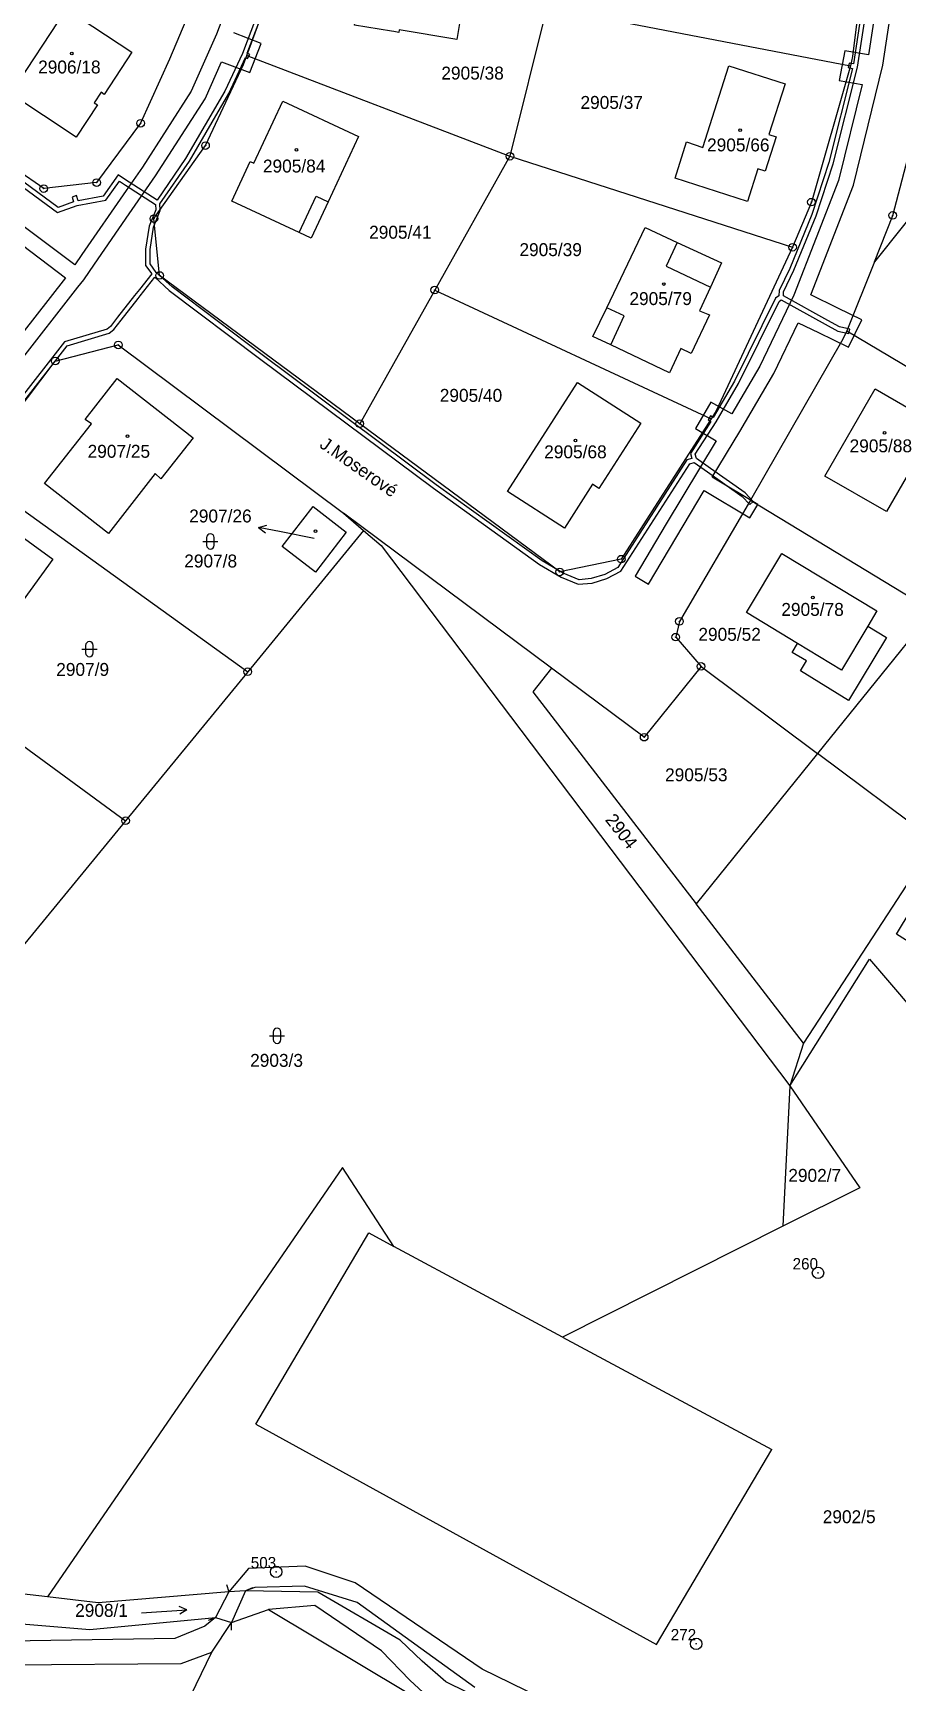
# Model space of a CAD drawing. Extents: x -784124 to -780570, y -980818 to -976926.
# Drawn here: x -782922 to -782808.2, y -978784.2 to -978567.1 of the extents above; entities that cross this region are included whole.
import ezdxf
from ezdxf.enums import TextEntityAlignment as Align

# ---------------------------------------------------------------- set-up
doc = ezdxf.new("R2010")
doc.units = 0
doc.header["$LTSCALE"] = 3.138375
doc.header["$MEASUREMENT"] = 0
doc.linetypes.add('0_051C', pattern=[0])
for name, color, linetype in [('1', 7, 'CONTINUOUS'), ('1008', 1, 'CONTINUOUS'), ('101', 1, 'CONTINUOUS'), ('1016', 1, 'CONTINUOUS'), ('1029', 1, 'CONTINUOUS'), ('105', 1, 'CONTINUOUS'), ('18', 1, 'CONTINUOUS'), ('21800', 1, 'CONTINUOUS'), ('21900', 1, 'CONTINUOUS'), ('21999', 1, 'CONTINUOUS'), ('23700', 1, 'CONTINUOUS'), ('316', 1, 'CONTINUOUS'), ('404', 1, 'CONTINUOUS'), ('420', 1, 'CONTINUOUS'), ('802', 1, 'CONTINUOUS')]:
    doc.layers.add(name, color=color, linetype=linetype)

# ---------------------------------------------------------------- blocks, each defined once
blk = doc.blocks.new('4_02$0')
at = {"layer": '404', "color": 255, "linetype": 'Continuous'}
blk.add_circle((-0.01, 0), 0.175, dxfattribs=at)
blk = doc.blocks.new('1029$1')
at = {"layer": '1029', "color": 6, "linetype": 'Continuous'}
for p, q in [((0, 3), (-0.5, 2)), ((0, 0), (0, 3)), ((0, 3), (0.5, 2))]:
    blk.add_line(p, q, dxfattribs=at)
blk = doc.blocks.new('8_02$7')
at = {"layer": '802', "color": 255, "linetype": 'Continuous'}
for p, q in [((3.02, -0.01), (2.04, 0.49)), ((-2.98, -0.01), (3.02, -0.01)), ((3.02, -0.01), (2.04, -0.51))]:
    blk.add_line(p, q, dxfattribs=at)
blk = doc.blocks.new('3_16$5')
at = {"layer": '316', "color": 255, "linetype": 'Continuous'}
for p, q in [((-1, 1), (1, 1)), ((-0.5, 1.5), (-0.5, 0.5)), ((0.5, 0.5), (0.5, 1.5))]:
    blk.add_line(p, q, dxfattribs=at)
for centre, start, end in [((0, 1.5), 0, 180), ((0, 0.5), 180, 359.9879)]:
    blk.add_arc(centre, 0.5, start, end, dxfattribs=at)
blk = doc.blocks.new('$17')
at = {"layer": '1', "color": 254, "linetype": 'Continuous'}
for points in [[(25.935, -48.825), (23.115, -56.275), (20.805, -61.265), (15.645, -70.115), (11.885, -75.575), (7.625, -72.815), (6.785, -72.265), (4.815, -75.045), (1.495, -75.655), (1.275, -74.985), (0.705, -75.175), (0.915, -75.815), (-1.105, -76.545), (-20.735, -62.125)], [(-12.595, -110.975), (0.055, -94.735), (5.595, -93.085), (6.185, -92.615), (7.185, -91.355), (9.415, -88.505), (9.675, -88.175), (11.605, -85.725), (13.505, -87.465), (25.375, -96.405), (48.255, -113.495), (62.215, -123.515), (65.065, -125.205), (67.305, -126.115), (69.135, -125.975), (71.035, -125.375), (72.915, -124.375), (81.975, -110.265), (82.525, -110.095), (84.305, -111.345), (88.845, -114.555), (89.845, -115.625), (90.285, -115.215), (89.245, -114.095), (84.675, -110.875), (82.835, -109.585), (82.695, -109.015), (85.415, -104.745), (88.375, -99.685), (93.735, -88.895), (93.995, -88.695), (99.765, -91.885), (101.425, -92.805), (102.875, -93.125), (103.005, -92.535), (101.645, -92.245), (100.145, -91.415), (94.275, -88.165), (94.305, -87.645), (95.655, -84.815), (98.575, -77.655), (100.845, -70.795), (104.035, -58.075), (105.255, -50.155)], [(104.655, -50.095), (103.495, -57.665), (102.925, -57.545), (102.805, -58.135), (103.375, -58.245), (103.375, -58.245), (100.265, -70.635), (98.015, -77.455), (95.115, -84.575), (93.705, -87.485), (93.675, -88.185), (93.255, -88.495), (87.855, -99.405), (85.045, -104.175), (84.705, -103.975), (84.405, -104.495), (84.735, -104.685), (82.055, -108.915), (82.215, -109.565), (81.595, -109.765), (72.495, -123.915), (70.795, -124.815), (69.015, -125.375), (67.405, -125.515), (65.325, -124.665), (62.535, -123.015), (48.615, -113.015), (25.735, -95.925), (13.885, -87.005), (11.785, -85.085), (10.965, -83.975), (10.965, -82.065), (11.415, -79.155), (12.315, -76.955), (12.275, -76.075), (16.145, -70.435), (21.345, -61.545), (23.535, -56.815), (23.795, -56.945), (24.075, -56.425), (23.765, -56.255), (26.515, -49.005)], [(-20.125, -63.315), (-1.205, -77.225), (1.375, -76.285), (5.155, -75.585), (6.945, -73.085), (7.735, -73.595), (11.675, -76.155), (11.715, -76.855), (10.835, -78.995), (10.365, -82.025), (10.365, -84.175), (11.185, -85.285), (9.565, -87.345), (8.945, -88.145), (6.705, -90.995), (5.765, -92.195), (5.315, -92.545), (5.315, -92.545), (-0.305, -94.215), (-13.245, -110.835)]]:
    blk.add_lwpolyline(points, dxfattribs=at)
blk = doc.blocks.new('1_01$18')
at = {"layer": '101', "color": 3, "linetype": 'Continuous'}
for radius in [0.75, 0.03]:
    blk.add_circle((0, 0), radius, dxfattribs=at)
blk = doc.blocks.new('4_20$20')
at = {"layer": '420', "color": 255, "linetype": 'Continuous'}
blk.add_line((-0.71, -0.71), (0, 0), dxfattribs=at)
blk = doc.blocks.new('1_05$19')
at = {"layer": '105', "color": 3, "linetype": 'Continuous'}
for radius in [0.5, 0.0303]:
    blk.add_circle((0, 0), radius, dxfattribs=at)

msp = doc.modelspace()

# ---------------------------------------------------------------- linework, layer by layer
at = {"layer": '1029', "color": 255, "linetype": 'Continuous'}
msp.add_line((-782884.98, -978633.59), (-782889.35, -978632.72), dxfattribs=at)
at = {"layer": '21800', "color": 255, "linetype": 'Continuous'}
for p, q in [((-782886.98, -978593.33), (-782884.74, -978588.55)), ((-782884.74, -978588.55), (-782883.16, -978589.29)), ((-782837.24, -978594.66), (-782838.7, -978597.75)), ((-782838.7, -978597.75), (-782832.84, -978600.52)), ((-782844.23, -978604.31), (-782846.5, -978603.23)), ((-782845.98, -978608.13), (-782844.23, -978604.31)), ((-782812.16, -978645.12), (-782815.64, -978650.9)), ((-782815.64, -978650.9), (-782821.42, -978647.4)), ((-782892.64, -978750.1), (-782877.81, -978724.95)), ((-782877.81, -978724.95), (-782874.5, -978726.73)), ((-782852.32, -978738.65), (-782824.79, -978753.46)), ((-782892.64, -978750.1), (-782839.97, -978779.12)), ((-782839.97, -978779.12), (-782824.79, -978753.46)), ((-782893.64, -978769.08), (-782896.2, -978772.16)), ((-782886.17, -978768.78), (-782893.64, -978769.08)), ((-782879.6, -978770.98), (-782886.17, -978768.78)), ((-782892.81, -978771.62), (-782894.01, -978772.02)), ((-782886.26, -978771.44), (-782892.81, -978771.62)), ((-782879.34, -978773.59), (-782886.26, -978771.44)), ((-782862.87, -978782.34), (-782879.6, -978770.98)), ((-782896.2, -978772.16), (-782897.96, -978775.54)), ((-782894.01, -978772.02), (-782895.85, -978776.2)), ((-782863.84, -978784.76), (-782879.34, -978773.59)), ((-782897.96, -978775.54), (-782899.36, -978776.68)), ((-782899.36, -978776.68), (-782903.33, -978778.3)), ((-782903.33, -978778.3), (-782925.05, -978778.64)), ((-782902.47, -978781.6), (-782898.44, -978780.11)), ((-782925.25, -978781.78), (-782902.47, -978781.6)), ((-782826.47, -978800.08), (-782862.87, -978782.34))]:
    msp.add_line(p, q, dxfattribs=at)
at = {"layer": '21900', "color": 3, "linetype": 'Continuous'}
for p, q in [((-782854.4, -978563.72), (-782859.24, -978583.31)), ((-782854.4, -978563.72), (-782814.44, -978571.41)), ((-782893.84, -978570.06), (-782859.24, -978583.31)), ((-782859.24, -978583.31), (-782869.12, -978600.9)), ((-782859.24, -978583.31), (-782822.06, -978595.27)), ((-782801.43, -978584.81), (-782811.28, -978597.21)), ((-782811.28, -978597.21), (-782814.91, -978606.26)), ((-782869.12, -978600.9), (-782879, -978618.5)), ((-782869.12, -978600.9), (-782832.75, -978617.87)), ((-782814.91, -978606.26), (-782787.21, -978622.84)), ((-782930.14, -978624.91), (-782893.73, -978651.12)), ((-782881.11, -978630.24), (-782878.48, -978632.52)), ((-782853.75, -978650.65), (-782881.11, -978630.24)), ((-782827.61, -978628.53), (-782803.61, -978643.13)), ((-782878.48, -978632.52), (-782893.73, -978651.12)), ((-782945.16, -978644.92), (-782909.8, -978670.72)), ((-782893.73, -978651.12), (-782909.8, -978670.72)), ((-782853.75, -978650.65), (-782856.23, -978653.77)), ((-782834.1, -978650.42), (-782818.77, -978661.89)), ((-782856.23, -978653.77), (-782834.74, -978681.65)), ((-782803.76, -978673.12), (-782818.77, -978661.89)), ((-782909.8, -978670.72), (-782925.46, -978689.82)), ((-782820.6, -978700), (-782834.74, -978681.65)), ((-782820.6, -978700), (-782822.44, -978705.62)), ((-782822.44, -978705.62), (-782823.35, -978724.07)), ((-782852.32, -978738.65), (-782874.5, -978726.73)), ((-782895.85, -978776.2), (-782890.98, -978774.49)), ((-782890.98, -978774.49), (-782872.74, -978785.43))]:
    msp.add_line(p, q, dxfattribs=at)
for points in [[(-782707.51, -978531.48), (-782767.01, -978617.72), (-782820.6, -978700)], [(-782849.57, -978544.14), (-782814.08, -978543.57), (-782812.24, -978545.51), (-782812.51, -978555.6), (-782813.23, -978562.37), (-782814.18, -978570.16), (-782814.44, -978571.41)], [(-782870.3, -978544.47), (-782870.73, -978548.69), (-782859.43, -978550.44), (-782860.57, -978557.46), (-782864.37, -978556.86), (-782866.22, -978567.93), (-782873.81, -978566.65), (-782873.87, -978567.03), (-782874.53, -978566.91), (-782874.83, -978566.86), (-782879.67, -978566.05), (-782879.39, -978564.38), (-782883.71, -978563.71), (-782882.18, -978553.79), (-782888.3, -978552.81)], [(-782898.45, -978554.08), (-782899.23, -978559.16), (-782904.02, -978570.54), (-782907.81, -978578.96), (-782913.6, -978586.76), (-782920.56, -978587.56), (-782938.36, -978575.27)], [(-782893.84, -978570.06), (-782888.86, -978556.43), (-782888.3, -978552.81)], [(-782916.29, -978580.77), (-782924.91, -978575.1), (-782917.58, -978563.95), (-782908.95, -978569.63), (-782912.6, -978575.17), (-782913.02, -978574.89), (-782913.93, -978576.27), (-782913.49, -978576.53), (-782916.29, -978580.77)], [(-782879, -978618.5), (-782905.32, -978598.99), (-782906.06, -978591.5), (-782899.28, -978581.9), (-782894.3, -978571.22), (-782893.84, -978570.06)], [(-782824.23, -978580.73), (-782825.66, -978585.26), (-782826.62, -978584.95), (-782828, -978589.24), (-782837.52, -978586.19), (-782835.99, -978581.42), (-782833.85, -978582.13), (-782830.45, -978571.41), (-782823.04, -978573.77), (-782825.18, -978580.44), (-782824.23, -978580.73)], [(-782814.44, -978571.41), (-782819.58, -978589.34), (-782822.06, -978595.27)], [(-782885.4, -978594.06), (-782886.98, -978593.33), (-782895.82, -978589.21), (-782893.39, -978584.01), (-782892.94, -978584.23), (-782889.1, -978576.04), (-782879.17, -978580.72), (-782883.16, -978589.29), (-782885.4, -978594.06)], [(-782811.28, -978597.21), (-782808.89, -978591.08), (-782806.41, -978581.73)], [(-782835.41, -978609.25), (-782836.76, -978608.61), (-782838.26, -978611.78), (-782845.98, -978608.13), (-782848.32, -978607.02), (-782846.5, -978603.23), (-782841.44, -978592.67), (-782837.24, -978594.66), (-782831.42, -978597.31), (-782832.84, -978600.52), (-782834.32, -978603.64), (-782833, -978604.17), (-782835.41, -978609.25)], [(-782822.06, -978595.27), (-782832.12, -978616.78), (-782832.75, -978617.87)], [(-782814.91, -978606.26), (-782815.44, -978607.37), (-782827.61, -978628.53)], [(-782930.14, -978624.91), (-782919.04, -978610.24), (-782910.75, -978608.12), (-782881.11, -978630.24)], [(-782912.05, -978632.93), (-782920.44, -978626.36), (-782914.27, -978618.52), (-782915.1, -978617.93), (-782910.9, -978612.52), (-782900.92, -978620.33), (-782905.14, -978625.73), (-782905.92, -978625.05), (-782912.05, -978632.93)], [(-782850.33, -978613.06), (-782842.01, -978618.42), (-782847.53, -978627.01), (-782848.38, -978626.45), (-782852.08, -978632.22), (-782859.57, -978627.39), (-782850.33, -978613.06)], [(-782809.72, -978630.06), (-782817.81, -978625.38), (-782811.19, -978613.91), (-782803.08, -978618.6), (-782809.72, -978630.06)], [(-782832.75, -978617.87), (-782844.6, -978636.31), (-782852.69, -978637.99), (-782879, -978618.5)], [(-782880.77, -978632.76), (-782884.82, -978638.02), (-782889.18, -978634.64), (-782885.13, -978629.38), (-782880.77, -978632.76)], [(-782827.61, -978628.53), (-782836.95, -978644.49), (-782837.43, -978646.57), (-782834.1, -978650.42)], [(-782926.67, -978631), (-782919.37, -978636.3), (-782930.4, -978651.51), (-782937.69, -978646.23), (-782926.67, -978631)], [(-782878.48, -978632.52), (-782876.19, -978634.51), (-782822.44, -978705.62)], [(-782821.01, -978651), (-782820.24, -978649.7), (-782822.13, -978648.59), (-782821.42, -978647.4), (-782828.13, -978643.33), (-782823.45, -978635.57), (-782810.96, -978643.1), (-782812.16, -978645.12), (-782809.71, -978646.62), (-782814.71, -978654.91), (-782821.01, -978651)], [(-782834.1, -978650.42), (-782841.58, -978659.73), (-782853.75, -978650.65)], [(-782800.46, -978686.09), (-782802.45, -978689.38), (-782808.41, -978685.66), (-782806.44, -978682.45)], [(-783233.41, -978716.18), (-783216.93, -978717.98), (-783198.08, -978720.75), (-783187.74, -978723.38), (-783105.37, -978738.61), (-783081.98, -978740.71), (-783041.83, -978736.7), (-783008.8, -978728.22), (-782993.67, -978726.88), (-782966.65, -978733.8), (-782959.46, -978737.47), (-782946.65, -978748.59), (-782924.49, -978776.29), (-782914.51, -978777.12), (-782897.96, -978775.54), (-782895.85, -978776.2)], [(-782920.07, -978772.84), (-782924.61, -978772.31), (-782944.16, -978746.2), (-782958.5, -978733.21), (-782960.3, -978732.32)], [(-782731.85, -978879.79), (-782754.88, -978858.92), (-782766.95, -978838.03), (-782759.2, -978843.15), (-782757.94, -978842.02), (-782788.33, -978819.31), (-782832.73, -978801.22), (-782867.68, -978783.99), (-782870.77, -978781.29), (-782873.68, -978778.54), (-782884.52, -978772.21), (-782891.65, -978772.1), (-782894.01, -978772.02), (-782896.2, -978772.16), (-782913.4, -978773.62), (-782920.07, -978772.84)], [(-782734.96, -978877.77), (-782755.47, -978860.5), (-782768.55, -978838.2), (-782789.11, -978821.09), (-782833.44, -978803.71), (-782868.94, -978786.98), (-782872.4, -978783.8), (-782876.15, -978779.93), (-782884.91, -978773.99), (-782890.98, -978774.49)], [(-782904.58, -978792.78), (-782898.44, -978780.11), (-782895.85, -978776.2)]]:
    msp.add_lwpolyline(points, dxfattribs=at)
at = {"layer": '21999', "color": 3, "linetype": 'Continuous'}
for p, q in [((-782803.61, -978643.13), (-782818.77, -978661.89)), ((-782818.77, -978661.89), (-782834.74, -978681.65)), ((-782823.35, -978724.07), (-782852.32, -978738.65))]:
    msp.add_line(p, q, dxfattribs=at)
for points in [[(-782822.44, -978705.62), (-782811.94, -978688.93), (-782794.94, -978708.8), (-782766.72, -978660.42), (-782772.19, -978653.22), (-782760.68, -978627.2)], [(-782822.44, -978705.62), (-782813.23, -978719.01), (-782823.35, -978724.07)], [(-782874.5, -978726.73), (-782881.28, -978716.36), (-782920.07, -978772.84)]]:
    msp.add_lwpolyline(points, dxfattribs=at)
at = {"layer": '23700', "color": 255, "linetype": '0_051C'}
for points in [[(-782893.95, -978557), (-782897.84, -978567.25), (-782901.15, -978574.76), (-782907.59, -978584.73), (-782909.72, -978587.81), (-782915.53, -978596.24), (-782916.47, -978597.6), (-782940.13, -978579.88)], [(-782810.37, -978558.75), (-782812.05, -978569.95), (-782815.18, -978569.42), (-782815.92, -978573.33), (-782812.92, -978573.88), (-782816, -978586.5), (-782821.91, -978601.6), (-782826.35, -978610.93), (-782830.04, -978617.2), (-782832.82, -978615.64), (-782834.84, -978619.1), (-782832.13, -978620.73), (-782838.67, -978631.67), (-782842.77, -978638.53), (-782841, -978639.58), (-782833.69, -978627.26), (-782827.69, -978630.88), (-782826.64, -978629.13), (-782832.64, -978625.52), (-782829.01, -978619.52), (-782824.53, -978611.89), (-782821.34, -978605.21), (-782818.67, -978606.5), (-782814.7, -978608.43), (-782812.96, -978604.84), (-782816.11, -978603.28), (-782819.66, -978601.52), (-782814.04, -978587.12), (-782810.18, -978571.33), (-782808.78, -978562.01)], [(-782931.8, -978620.69), (-782916.06, -978600.53), (-782915.29, -978599.55), (-782913.89, -978597.52), (-782909.31, -978590.89), (-782905.85, -978585.89), (-782899.31, -978575.74), (-782897.16, -978570.86), (-782893.46, -978572.27), (-782891.95, -978568.47), (-782895.55, -978567.06)], [(-782935.8, -978585.57), (-782917.71, -978599.28), (-782935.29, -978621.8)]]:
    msp.add_lwpolyline(points, dxfattribs=at)

# ---------------------------------------------------------------- block references
at = {"layer": '101', "color": 0, "linetype": 'ByBlock'}
for p in [(-782818.71, -978730.21), (-782889.98, -978769.54), (-782834.74, -978779.01)]:
    msp.add_blockref('1_01$18', p, dxfattribs=at)
at = {"layer": '1029', "color": 0, "linetype": 'ByBlock', "rotation": 79}
msp.add_blockref('1029$1', (-782889.35, -978632.72), dxfattribs=at)
at = {"layer": '105', "color": 0, "linetype": 'ByBlock'}
for p in [(-782907.81, -978578.96), (-782899.28, -978581.9), (-782859.24, -978583.31), (-782920.56, -978587.56), (-782913.6, -978586.76), (-782819.58, -978589.34), (-782906.06, -978591.5), (-782808.89, -978591.08), (-782822.06, -978595.27), (-782905.32, -978598.99), (-782869.12, -978600.9), (-782910.75, -978608.12), (-782919.04, -978610.24), (-782879, -978618.5), (-782844.6, -978636.31), (-782852.69, -978637.99), (-782836.95, -978644.49), (-782837.43, -978646.57), (-782834.1, -978650.42), (-782893.73, -978651.12), (-782841.58, -978659.73), (-782909.8, -978670.72)]:
    msp.add_blockref('1_05$19', p, dxfattribs=at)
at = {"layer": '23700', "color": 0, "linetype": 'ByBlock'}
msp.add_blockref('$17', (-782917.545, -978513.495), dxfattribs=at)
at = {"layer": '316', "color": 0, "linetype": 'ByBlock'}
for p in [(-782898.64, -978634.98), (-782914.55, -978649.15), (-782889.87, -978700.02)]:
    msp.add_blockref('3_16$5', p, dxfattribs=at)
at = {"layer": '404', "color": 0, "linetype": 'ByBlock'}
for p in [(-782916.87, -978569.79), (-782828.95, -978579.87), (-782887.32, -978582.46), (-782838.97, -978600.11), (-782809.94, -978619.69), (-782909.53, -978620.14), (-782850.62, -978620.71), (-782884.79, -978632.64), (-782819.37, -978641.34)]:
    msp.add_blockref('4_02$0', p, dxfattribs=at)
at = {"layer": '420', "color": 0, "linetype": 'ByBlock'}
for p, rotation in [((-782896.2, -978772.16), 244), ((-782894.01, -978772.02), 157), ((-782897.96, -978775.54), 336), ((-782895.85, -978776.2), 45)]:
    msp.add_blockref('4_20$20', p, dxfattribs=dict(at, rotation=rotation))
at = {"layer": '802', "color": 0, "linetype": 'ByBlock', "rotation": 4}
msp.add_blockref('8_02$7', (-782904.74, -978774.73), dxfattribs=at)

# ---------------------------------------------------------------- texts
at = {"layer": '1008', "color": 255, "linetype": 'Continuous'}
msp.add_text('J.Moserové', height=1.7, rotation=325, dxfattribs=at).set_placement((-782879.88, -978625.3), align=Align.BOTTOM_CENTER)
at = {"layer": '1016', "color": 214, "linetype": 'Continuous'}
for s, p in [('260', (-782818.71, -978730.21)), ('272', (-782834.74, -978779.01))]:
    msp.add_text(s, height=1.5, dxfattribs=at).set_placement(p, align=Align.BOTTOM_RIGHT)
at = {"layer": '1016', "color": 174, "linetype": 'Continuous'}
msp.add_text('503', height=1.5, dxfattribs=at).set_placement((-782889.98, -978769.54), align=Align.BOTTOM_RIGHT)
at = {"layer": '18', "color": 255, "linetype": 'Continuous'}
for s, p in [('2906/18', (-782917.19, -978572.92)), ('2905/38', (-782864.15, -978573.72)), ('2905/37', (-782845.85, -978577.58)), ('2905/41', (-782873.65, -978594.66)), ('2905/39', (-782853.88, -978596.95)), ('2905/40', (-782864.36, -978616.12)), ('2905/68', (-782850.62, -978623.55)), ('2905/88', (-782810.45, -978622.76)), ('2907/26', (-782897.32, -978631.99)), ('2907/8', (-782898.6, -978637.91)), ('2905/78', (-782819.43, -978644.28)), ('2905/52', (-782830.34, -978647.56)), ('2907/9', (-782915.44, -978652.18)), ('2905/53', (-782834.72, -978666.04))]:
    msp.add_text(s, height=1.7, dxfattribs=at).set_placement(p, align=Align.BOTTOM_CENTER)
for s, p in [('2905/66', (-782829.2, -978581.81)), ('2905/84', (-782887.62, -978584.59)), ('2905/79', (-782839.41, -978602.03)), ('2907/25', (-782910.68, -978622.12))]:
    msp.add_text(s, height=1.7, dxfattribs=at).set_placement(p, align=Align.MIDDLE_CENTER)
msp.add_text('2904', height=1.7, rotation=308, dxfattribs=at).set_placement((-782847.19, -978670.94), align=Align.BOTTOM_LEFT)
for s, p in [('2903/3', (-782893.41, -978703.61)), ('2902/7', (-782822.62, -978718.74)), ('2902/5', (-782818.09, -978763.65)), ('2908/1', (-782916.43, -978775.97))]:
    msp.add_text(s, height=1.7, dxfattribs=at).set_placement(p, align=Align.BOTTOM_LEFT)

doc.saveas('drawing.dxf')
